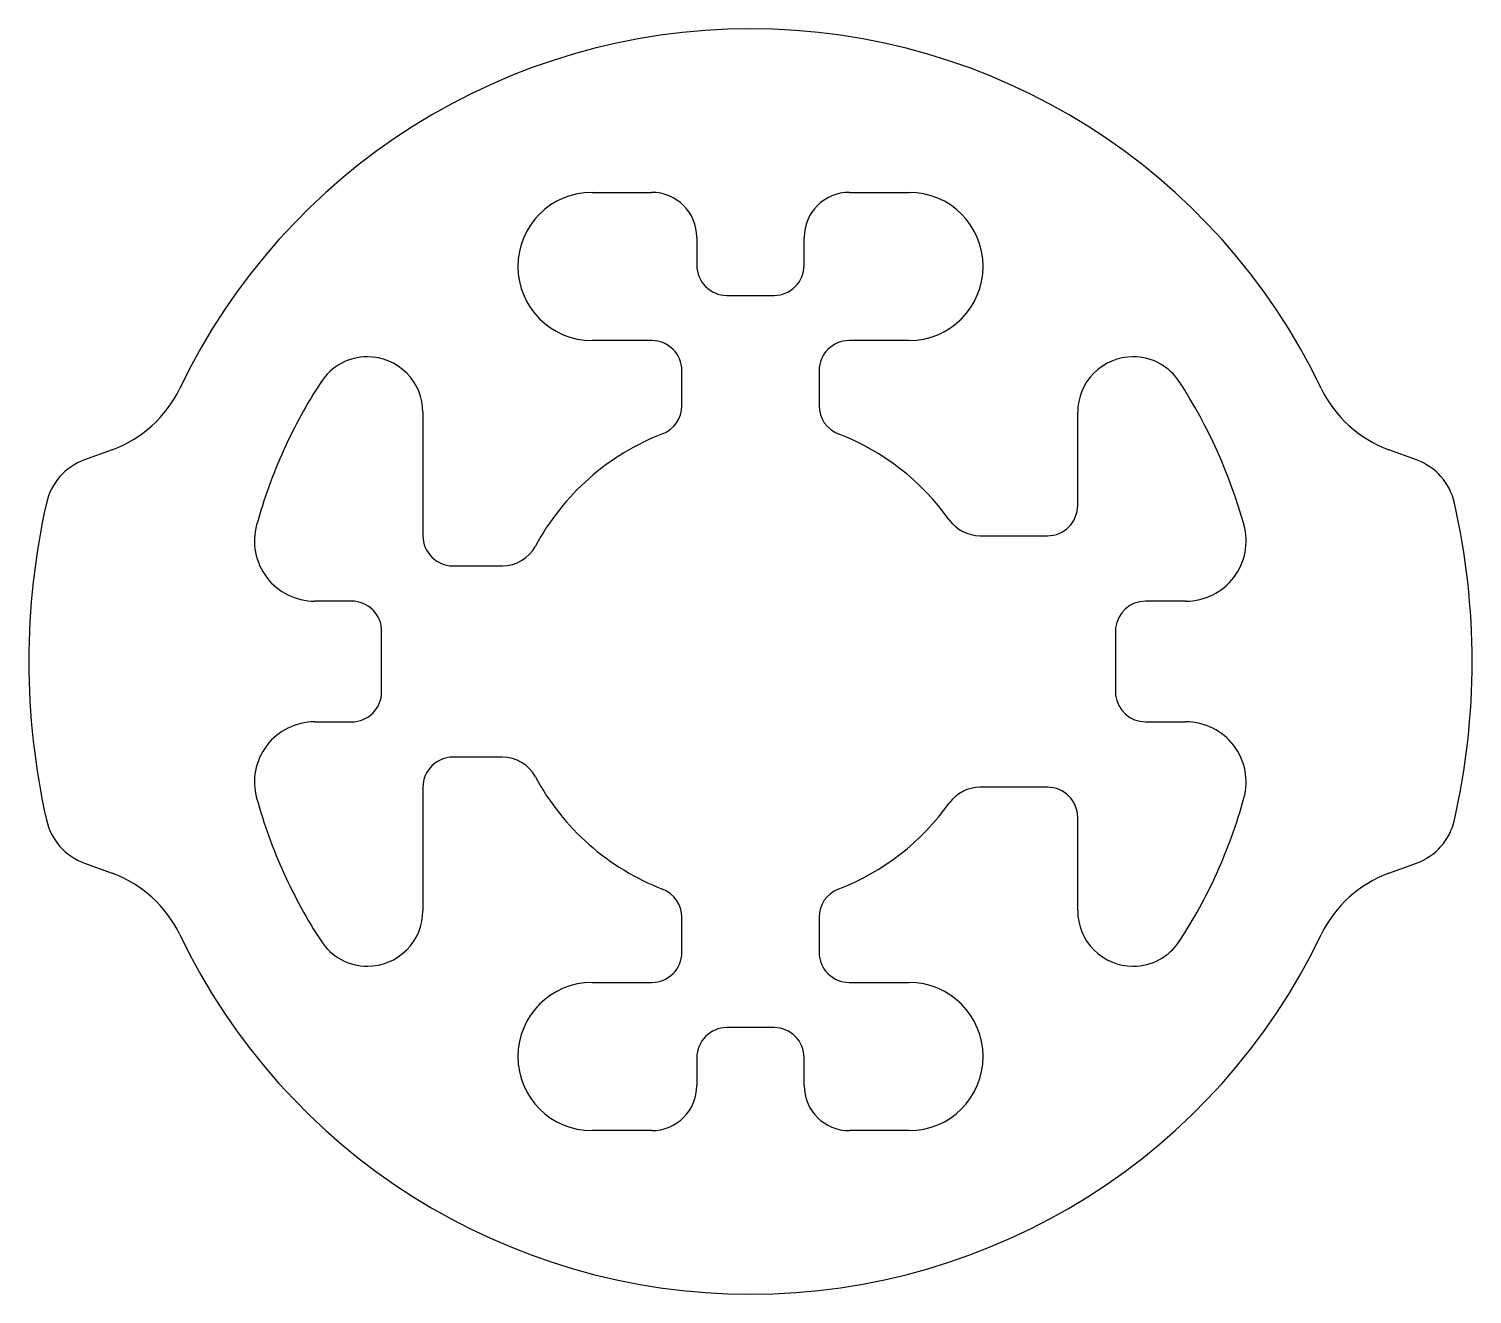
# Model space of a CAD drawing. Extents: x 1297.5 to 1345.4, y 1857.4 to 1899.4.
import ezdxf

# ---------------------------------------------------------------- set-up
doc = ezdxf.new("R2010")
doc.units = 0
doc.layers.get('0').update_dxf_attribs({"linetype": 'CONTINUOUS'})

msp = doc.modelspace()

# ---------------------------------------------------------------- linework, layer by layer
for p, q in [((1316.152, 1893.929), (1318.13, 1893.929)), ((1324.692, 1893.929), (1326.672, 1893.929)), ((1319.63, 1892.429), (1319.63, 1891.509)), ((1323.192, 1891.509), (1323.192, 1892.429)), ((1320.63, 1890.509), (1322.192, 1890.509)), ((1318.136, 1889.009), (1316.152, 1889.009)), ((1326.672, 1889.009), (1324.688, 1889.009)), ((1319.136, 1886.846), (1319.136, 1888.009)), ((1323.688, 1888.01), (1323.686, 1886.847)), ((1310.54, 1886.63), (1310.54, 1882.531)), ((1332.27, 1883.531), (1332.27, 1886.63)), ((1300.227, 1885.384), (1299.312, 1885.052)), ((1343.51, 1885.052), (1342.596, 1885.384)), ((1329.027, 1882.531), (1331.27, 1882.531)), ((1311.54, 1881.531), (1313.175, 1881.531)), ((1308.17, 1880.359), (1306.948, 1880.359)), ((1335.862, 1880.359), (1334.52, 1880.359)), ((1309.17, 1877.352), (1309.17, 1879.359)), ((1333.526, 1879.47), (1333.526, 1877.241)), ((1306.948, 1876.352), (1308.17, 1876.352)), ((1334.52, 1876.352), (1335.862, 1876.352)), ((1313.175, 1875.181), (1311.54, 1875.181)), ((1310.54, 1874.181), (1310.54, 1870.081)), ((1331.27, 1874.181), (1329.027, 1874.181)), ((1332.27, 1870.081), (1332.27, 1873.181)), ((1299.312, 1871.659), (1300.227, 1871.327)), ((1342.596, 1871.327), (1343.51, 1871.659)), ((1319.136, 1868.702), (1319.136, 1869.865)), ((1323.686, 1869.865), (1323.688, 1868.702)), ((1316.152, 1867.702), (1318.136, 1867.702)), ((1324.688, 1867.702), (1326.672, 1867.702)), ((1322.192, 1866.202), (1320.63, 1866.202)), ((1319.63, 1865.202), (1319.63, 1864.282)), ((1323.192, 1864.282), (1323.192, 1865.202)), ((1318.13, 1862.782), (1316.152, 1862.782)), ((1326.672, 1862.782), (1324.692, 1862.782))]:
    msp.add_line(p, q)
for centre, radius, start, end in [((1321.411, 1878.356), 21, 25.5634, 154.4366), ((1316.152, 1891.469), 2.46, 90, 270), ((1318.13, 1892.429), 1.5, 360, 90), ((1324.692, 1892.429), 1.5, 90, 180), ((1326.672, 1891.469), 2.46, 270, 90), ((1320.63, 1891.509), 1, 180, 270), ((1322.192, 1891.509), 1, 270, 0), ((1318.136, 1888.009), 1, 0, 90), ((1324.688, 1888.009), 1, 90, 179.9136), ((1308.7, 1886.629), 1.84, 90.0026, 146.9341), ((1308.7, 1886.63), 1.84, 359.9995, 90.0005), ((1334.11, 1886.63), 1.84, 89.9995, 180), ((1334.11, 1886.629), 1.84, 33.0659, 89.9974), ((1298.859, 1889.143), 4, 290, 334.4366), ((1321.411, 1878.356), 17.007, 146.9384, 155.5903), ((1320.926, 1878.143), 17.52, 15.729, 32.8004), ((1343.964, 1889.143), 4, 205.5634, 250), ((1318.136, 1886.846), 1, 291.0934, 360), ((1324.686, 1886.846), 1, 179.9136, 248.9066), ((1321.411, 1878.356), 8.1, 111.0934, 151.7537), ((1321.411, 1878.356), 8.1, 35.4656, 68.9066), ((1321.412, 1878.356), 17.007, 155.594, 164.532), ((1299.996, 1883.172), 2, 110, 167.3237), ((1342.826, 1883.172), 2, 12.6763, 70), ((1321.411, 1878.356), 23.95, 167.3237, 192.6763), ((1331.27, 1883.531), 1, 270, 360), ((1321.411, 1878.356), 23.95, 347.3237, 12.6763), ((1329.027, 1883.781), 1.25, 215.4656, 270), ((1306.948, 1882.359), 2, 164.5331, 270.0009), ((1311.54, 1882.531), 1, 180, 270), ((1335.862, 1882.359), 2, 269.9991, 15.4669), ((1313.175, 1882.781), 1.25, 270, 331.7537), ((1308.17, 1879.359), 1, 0, 90.0009), ((1334.52, 1879.359), 0.999, 89.9837, 173.678), ((1308.17, 1877.352), 1, 270.0012, 0), ((1334.52, 1877.352), 0.999, 186.322, 270.0163), ((1306.948, 1874.352), 2, 89.9991, 195.4669), ((1335.862, 1874.352), 2, 344.5331, 90.0009), ((1311.54, 1874.181), 1, 90, 180), ((1313.175, 1873.931), 1.25, 28.2463, 90), ((1321.411, 1878.356), 8.1, 208.2463, 248.9066), ((1329.027, 1872.931), 1.25, 90, 144.5344), ((1331.27, 1873.181), 1, 0, 90), ((1321.412, 1878.355), 17.007, 195.468, 204.406), ((1321.411, 1878.356), 8.1, 291.0934, 324.5344), ((1321.398, 1878.355), 17.007, 335.5939, 344.532), ((1299.996, 1873.539), 2, 192.6763, 250), ((1342.826, 1873.539), 2, 290, 347.3237), ((1298.859, 1867.568), 4, 25.5634, 70), ((1321.411, 1878.356), 17.007, 204.4097, 213.0616), ((1321.412, 1878.348), 16.992, 326.9347, 335.5939), ((1343.964, 1867.568), 4, 110, 154.4366), ((1318.136, 1869.865), 1, 0, 68.9066), ((1324.686, 1869.865), 1, 111.0934, 180), ((1308.7, 1870.081), 1.84, 269.9995, 0.0005), ((1334.11, 1870.081), 1.84, 180, 270.0005), ((1321.411, 1878.356), 21, 205.5634, 334.4366), ((1308.7, 1870.082), 1.84, 213.0659, 269.9974), ((1334.11, 1870.082), 1.84, 270.0026, 326.9341), ((1318.136, 1868.702), 1, 270, 0), ((1324.688, 1868.702), 1, 180, 270), ((1316.152, 1865.242), 2.46, 90, 270), ((1326.672, 1865.242), 2.46, 270, 90), ((1320.63, 1865.202), 1, 90, 180), ((1322.192, 1865.202), 1, 0, 90), ((1318.13, 1864.282), 1.5, 270, 0), ((1324.692, 1864.282), 1.5, 180, 270)]:
    msp.add_arc(centre, radius, start, end)

doc.saveas('drawing.dxf')
